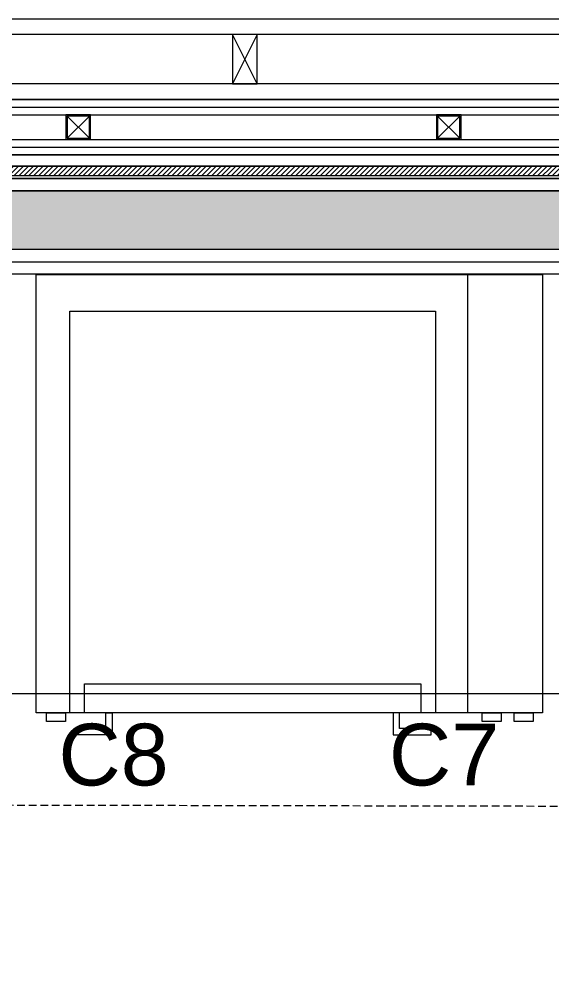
# Model space of a CAD drawing. Header units: millimetres. Extents: x 29001 to 40804, y -8833 to -5892.
# Drawn here: x 30264.5 to 30350.8, y -6713.5 to -6558.7 of the extents above; entities that cross this region are included whole.
import ezdxf
from ezdxf.lldxf.tags import DXFTag

# ---------------------------------------------------------------- set-up
doc = ezdxf.new("R2010")
doc.units = ezdxf.units.MM
doc.linetypes.add('DASHED2', pattern=[0.375, 0.25, -0.125])
doc.layers.get('0').update_dxf_attribs({"lineweight": 0})
for name, color, linetype, lineweight in [('anahtar', 9, 'Continuous', 0), ('mutfak-Ekipman', 4, 'Continuous', 0), ('mutfak-poz no', 7, 'Continuous', 0), ('S2000-davlumbaz', 102, 'DASHED2', 0), ('wipeout', 254, 'Continuous', 0), ('xxx_Auto_Duvar_Yesil Alcipan', 93, 'Continuous', 0), ('xxx_Auto_Kaplama_Ahşap', 34, 'Continuous', 0), ('xxx_Auto_Kaplama_Ahşap Tarama', 16, 'Continuous', 0), ('xxx_Auto_Kaplama_Ayna', 173, 'Continuous', 0), ('xxx_Auto_Kaplama_Mermer', 23, 'Continuous', 0), ('xxx_Auto_Kaplama_Mermer Tarama @ 1', 45, 'Continuous', 0), ('xxx_Auto_Konstruksiyon_Metal', 141, 'Continuous', 0), ('Y_DUVAR ALCIPAN', 6, 'Continuous', 0), ('Y_DUVAR KONST', 254, 'Continuous', 0)]:
    doc.layers.add(name, color=color, linetype=linetype, lineweight=lineweight)
doc.styles.add('ekp-yazı', font='arial.ttf', dxfattribs={"height": 10})
tags = doc.linetypes.add('HIDDENX2', pattern=[19.05, 12.7, -6.35]).pattern_tags.tags
tags[6:7] = [DXFTag(74, 4), DXFTag(75, 0), DXFTag(340, '0'), DXFTag(46, 1.0), DXFTag(50, 0.0), DXFTag(44, 0.0), DXFTag(45, 0.0)]
tags[4:5] = [DXFTag(74, 4), DXFTag(75, 0), DXFTag(340, '0'), DXFTag(46, 1.0), DXFTag(50, 0.0), DXFTag(44, 0.0), DXFTag(45, 0.0)]

# ---------------------------------------------------------------- blocks, each defined once
blk = doc.blocks.new('KUTU PROFIL 40X80')
for p, q in [((8, 0), (0, -4)), ((0, 0), (8, -4))]:
    blk.add_line(p, q)
blk.add_lwpolyline([(0, 0), (8, 0), (8, -4), (0, -4)], close=True)
blk = doc.blocks.new('40x40 kutu profil')
at = {"layer": 'xxx_Auto_Konstruksiyon_Metal'}
for points in [[(-1674.77, -595.98), (-1674.77, -599.98), (-1670.77, -599.98), (-1670.77, -595.98), (-1674.77, -595.98)], [(-1670.97, -596.18), (-1674.57, -599.78)], [(-1674.57, -596.18), (-1670.97, -599.78)]]:
    blk.add_lwpolyline(points, dxfattribs=at)
blk.add_lwpolyline([(-1674.57, -596.18), (-1674.57, -599.78), (-1670.97, -599.78), (-1670.97, -596.18)], close=True, dxfattribs=at)
blk = doc.blocks.new('TÜM LAYOOUT')
at = {"layer": 'xxx_Auto_Kaplama_Ahşap'}
h = blk.add_hatch(dxfattribs=at)
h.set_pattern_fill('JIS_WOOD', color=256, scale=0.8)
h.set_pattern_definition([(45, (-27117.531, 50085.9245), (-0.3999999993, 0.3999999993), [])])
h.paths.add_polyline_path([(1563.63, -260.75), (978.49, -260.75), (980.49, -262.75), (1563.63, -262.75)])
at = {"layer": 'anahtar', "lineweight": 0}
for p, q in [((1478.26, -236.95), (912.26, -236.95)), ((1478.26, -239.45), (912.26, -239.45)), ((1478.26, -247.45), (912.26, -247.45)), ((1478.26, -249.95), (912.26, -249.95))]:
    blk.add_line(p, q, dxfattribs=at)
at = {"layer": 'xxx_Auto_Duvar_Yesil Alcipan', "linetype": 'Continuous'}
for p, q in [((912.26, -249.95), (1610.06, -249.95)), ((913.51, -251.2), (1610.06, -251.2)), ((913.51, -252.45), (1610.06, -252.45)), ((976.69, -256.45), (1610.06, -256.45)), ((976.69, -257.7), (1610.06, -257.7)), ((976.69, -258.95), (1610.06, -258.95))]:
    blk.add_line(p, q, dxfattribs=at)
at = {"layer": 'xxx_Auto_Kaplama_Ahşap', "linetype": 'Continuous'}
blk.add_line((980.49, -260.75), (1608.26, -260.75), dxfattribs=at)
at = {"layer": 'xxx_Auto_Kaplama_Ahşap'}
blk.add_lwpolyline([(1610.06, -258.95), (976.69, -258.95), (978.49, -260.75), (1608.26, -260.75)], close=True, dxfattribs=at)
at = {"layer": 'xxx_Auto_Kaplama_Ahşap Tarama'}
blk.add_lwpolyline([(1226.13, -264.75), (1110.31, -264.75)], dxfattribs=at)
at = {"layer": 'Y_DUVAR ALCIPAN'}
for p, q in [((1478.26, -236.95), (912.26, -236.95)), ((1478.26, -239.45), (912.26, -239.45)), ((1478.26, -247.45), (912.26, -247.45)), ((1478.26, -249.95), (912.26, -249.95))]:
    blk.add_line(p, q, dxfattribs=at)
at = {"layer": 'xxx_Auto_Konstruksiyon_Metal', "rotation": 90}
for p in [(531.29, 1418.32), (591.29, 1418.32)]:
    blk.add_blockref('40x40 kutu profil', p, dxfattribs=at)
at = {"layer": 'Y_DUVAR KONST', "xscale": -1, "rotation": 270}
blk.add_blockref('KUTU PROFIL 40X80', (1158.26, -247.45), dxfattribs=at)
blk.add_wipeout([(1112.64, -262.35), (1112.64, -262.55), (1112.64, -262.75), (1223.8, -262.75), (1223.8, -262.35)]).dxf.layer = 'wipeout'
at = {"layer": 'xxx_Auto_Kaplama_Ahşap', "linetype": 'Continuous'}
blk.add_line((1606.26, -262.75), (980.49, -262.75), dxfattribs=at)
at = {"layer": 'xxx_Auto_Kaplama_Ahşap'}
blk.add_lwpolyline([(980.49, -262.75), (1606.26, -262.75), (1608.26, -260.75), (978.49, -260.75)], close=True, dxfattribs=at)
at = {"layer": 'xxx_Auto_Kaplama_Ayna'}
blk.add_lwpolyline([(1112.64, -262.35), (1112.64, -262.75), (1223.8, -262.75), (1223.8, -262.35), (1112.64, -262.35)], dxfattribs=at)
blk = doc.blocks.new('MOBİLYALAR')
at = {"layer": 'xxx_Auto_Kaplama_Mermer Tarama @ 1', "true_color": 0xb0a4a0}
h = blk.add_hatch(dxfattribs=at)
h.set_pattern_fill('DOTS', color=253, scale=1.5, angle=540)
h.set_pattern_definition([(180, (-40140.9034, 53191.863), (-1.190625, -2.38125), [0, -2.38125])])
edge = h.paths.add_edge_path()
edge.add_line((982.5, -264.75), (1603.84, -264.75))
edge.add_line((1603.84, -264.75), (1603.84, -274.25))
edge.add_line((1603.84, -274.25), (992.49, -274.25))
edge.add_line((992.49, -274.25), (992.49, -419.25))
edge.add_line((992.49, -419.25), (1027.49, -419.25))
edge.add_line((1027.49, -419.25), (1027.52, -441.86))
edge.add_line((1027.52, -441.86), (1027.52, -464.86))
edge.add_arc((1042.91, -463.89), 15.42, 183.5929, 227.6554)
edge.add_arc((1042.91, -463.89), 15.42, 227.6554, 260.3124)
edge.add_line((1040.32, -479.09), (1606.26, -480.75))
edge.add_line((1606.26, -480.75), (1606.26, -487.39))
edge.add_line((1606.26, -487.39), (1606.26, -502.74))
edge.add_arc((1578.23, -497.23), 28.56, 279.0097, 348.8638, ccw=False)
edge.add_line((1582.71, -525.43), (1523.71, -525.29))
edge.add_line((1523.71, -525.29), (1515.78, -525.28))
edge.add_line((1515.78, -525.28), (1008.96, -524.07))
edge.add_arc((1008.95, -497.57), 26.5, 183.3004, 270.0252, ccw=False)
edge.add_line((982.5, -499.09), (982.5, -264.75))
at = {"layer": 'xxx_Auto_Kaplama_Mermer'}
blk.add_lwpolyline([(982.5, -264.75), (1603.84, -264.75), (1603.84, -274.25), (992.49, -274.25), (992.49, -419.25), (1027.49, -419.25), (1027.52, -464.86), (1027.52, -464.86, 0.347843), (1040.32, -479.09), (1045.51, -479.09), (1606.26, -480.75), (1606.26, -494.04), (1606.26, -502.74, -0.138789), (1599.18, -516.47, -0.20399), (1582.71, -525.43), (1008.95, -524.06, -0.39745), (982.5, -499.09), (982.5, -264.75)], format="xyb", dxfattribs=at)
blk = doc.blocks.new('PİZZA FIRINI 82-71')
at = {"linetype": 'HIDDENX2', "ltscale": 10}
blk.add_line((69.85, 0), (69.85, -71), dxfattribs=at)
blk.add_lwpolyline([(0, 0), (82, 0), (82, -71), (0, -71)], close=True)
at = {"color": 251, "linetype": 'HIDDENX2', "ltscale": 10}
for points in [[(5.44, -5.94), (64.67, -5.94), (64.67, -71), (5.44, -71)], [(7.79, -66.29), (62.31, -66.29), (62.31, -71), (7.79, -71)]]:
    blk.add_lwpolyline(points, close=True, dxfattribs=at)
at = {"color": 251}
for points in [[(1.67, -71), (4.73, -71), (4.73, -72.42), (1.67, -72.42)], [(72.21, -71), (75.28, -71), (75.28, -72.42), (72.21, -72.42)], [(77.4, -71), (80.46, -71), (80.46, -72.42), (77.4, -72.42)]]:
    blk.add_lwpolyline(points, close=True, dxfattribs=at)
for points in [[(11.27, -73.54), (11.27, -71), (12.27, -71), (12.27, -74.54), (11.27, -74.54)], [(58.83, -73.54), (58.83, -71), (57.83, -71), (57.83, -74.54), (58.83, -74.54)], [(11.27, -74.54), (6.14, -74.54), (6.15, -73.54), (11.27, -73.54)], [(58.83, -74.54), (63.96, -74.54), (63.95, -73.54), (58.83, -73.54)]]:
    blk.add_lwpolyline(points, dxfattribs=at)
blk = doc.blocks.new('A$C099C16C1')
at = {"color": 4}
for p, q in [((0, 70), (100, 70)), ((0, 0), (0, 70)), ((100, 70), (100, 0)), ((100, 68), (0, 68)), ((100, 0), (0, 0))]:
    blk.add_line(p, q, dxfattribs=at)
blk = doc.blocks.new('MUTFAK')
at = {"layer": 'S2000-davlumbaz', "ltscale": 5}
blk.add_line((2219.45, -566.37), (1710.96, -565.4), dxfattribs=at)
blk.add_blockref('A$C099C16C1', (1720.69, -547.4))
at = {"layer": 'mutfak-Ekipman'}
blk.add_blockref('PİZZA FIRINI 82-71', (1735.66, -479.46), dxfattribs=at)
at = {"layer": 'mutfak-poz no', "char_height": 10, "attachment_point": 1, "style": 'ekp-yazı'}
for s, insert in [('C8', (1739.25, -552.22)), ('C7', (1792.78, -552.22))]:
    blk.add_mtext_dynamic_manual_height_columns(s, width=12.0866, gutter_width=60, heights=[0], dxfattribs=dict(at, insert=insert))

msp = doc.modelspace()

# ---------------------------------------------------------------- block references
at = {"color": 6}
msp.add_blockref('TÜM LAYOOUT', (29144.79, -6321.8), dxfattribs=at)

# ---------------------------------------------------------------- next in the draw order: block references
msp.add_blockref('MOBİLYALAR', (29144.79, -6321.8), dxfattribs=at)

# ---------------------------------------------------------------- next in the draw order: block references
msp.add_blockref('MUTFAK', (28531.6, -6120.65), dxfattribs=at)

doc.saveas('drawing.dxf')
